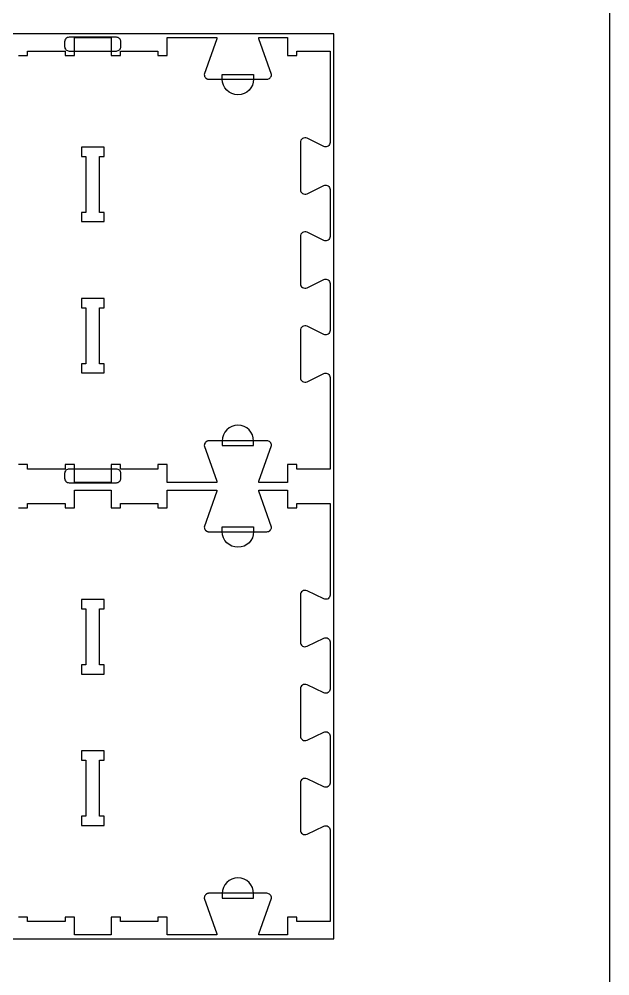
# Model space of a CAD drawing. Extents: x 0 to 4485, y 0 to 10771.
# Drawn here: x 2388 to 3183, y 5619 to 6909 of the extents above; entities that cross this region are included whole.
import ezdxf

# ---------------------------------------------------------------- set-up
doc = ezdxf.new("R2010")
doc.units = 0
for name, color, linetype in [('0_SHEET_SPRUCEPLY_2440X122', 1, 'CONTINUOUS'), ('3_ANYTOOL_CUTTHROUGH_INSID', 4, 'CONTINUOUS'), ('4_ANYTOOL_CUTTHROUGH_OUTSI', 5, 'CONTINUOUS'), ('5_ANYTOOL_HALF_MILL_9MM_IN', 3, 'CONTINUOUS'), ('DONOTCUT', 7, 'CONTINUOUS')]:
    doc.layers.add(name, color=color, linetype=linetype)

msp = doc.modelspace()

# ---------------------------------------------------------------- linework, layer by layer
at = {"layer": '0_SHEET_SPRUCEPLY_2440X122'}
msp.add_lwpolyline([(371.7, 6889.4), (371.7, 5669.4), (2811.7, 5669.4), (2811.7, 6889.4)], close=True, dxfattribs=at)
at = {"layer": '3_ANYTOOL_CUTTHROUGH_INSID', "color": 4}
for points in [[(2471.5, 6736.4), (2471.5, 6724.2), (2477.5, 6724.2), (2477.5, 6648.7), (2471.5, 6648.7), (2471.5, 6636.2), (2502, 6636.2), (2502, 6648.7), (2496, 6648.7), (2496, 6724.2), (2502, 6724.2), (2502, 6736.7), (2471.5, 6736.7)], [(2502, 6432.4), (2502, 6444.7), (2496, 6444.7), (2496, 6520.2), (2502, 6520.2), (2502, 6532.7), (2471.5, 6532.7), (2471.5, 6520.2), (2477.5, 6520.2), (2477.5, 6444.7), (2471.5, 6444.7), (2471.5, 6432.2), (2502, 6432.2)], [(2501.7, 6126.7), (2471.5, 6126.7), (2471.5, 6114.2), (2477.5, 6114.2), (2477.5, 6038.7), (2471.5, 6038.7), (2471.5, 6026.2), (2502, 6026.2), (2502, 6038.7), (2496, 6038.7), (2496, 6114.2), (2502, 6114.2), (2502, 6126.7)], [(2471.7, 5822.2), (2502, 5822.2), (2502, 5834.7), (2496, 5834.7), (2496, 5910.2), (2502, 5910.2), (2502, 5922.7), (2471.5, 5922.7), (2471.5, 5910.2), (2477.5, 5910.2), (2477.5, 5834.7), (2471.5, 5834.7), (2471.5, 5822.2)]]:
    msp.add_lwpolyline(points, close=True, dxfattribs=at)
at = {"layer": '4_ANYTOOL_CUTTHROUGH_OUTSI', "color": 5}
for points in [[(2386.5, 6860.2), (2399, 6860.2), (2399, 6866.2), (2449.5, 6866.2), (2449.5, 6860.2), (2462, 6860.2), (2462, 6884.2), (2511.5, 6884.2), (2511.5, 6860.2), (2524, 6860.2), (2524, 6866.2), (2574.5, 6866.2), (2574.5, 6860.2), (2587, 6860.2), (2587, 6884.2), (2636.7, 6884.2), (2654.1, 6884.2), (2654.1, 6884.2, -0.061486), (2653.9, 6882.8), (2637, 6834.5), (2637, 6834.5), (2637, 6834.4), (2637, 6834.4, 0.198912), (2638.8, 6830), (2638.9, 6829.9), (2639, 6829.8), (2639.2, 6829.7), (2639.3, 6829.6), (2639.4, 6829.5), (2639.5, 6829.4), (2639.6, 6829.3), (2639.8, 6829.2), (2639.9, 6829.1), (2640, 6829.1), (2640.2, 6829), (2640.3, 6828.9), (2640.4, 6828.8), (2640.6, 6828.8), (2640.7, 6828.7), (2640.9, 6828.6), (2641, 6828.6), (2641.1, 6828.5), (2641.3, 6828.5), (2641.4, 6828.4), (2641.6, 6828.4), (2641.7, 6828.4), (2641.9, 6828.3), (2642, 6828.3), (2642.2, 6828.3), (2642.3, 6828.2), (2642.5, 6828.2), (2642.6, 6828.2), (2642.8, 6828.2), (2642.9, 6828.2), (2643.1, 6828.2), (2643.2, 6828.2), (2721.2, 6828.2, 0.414214), (2727.5, 6834.4), (2727.5, 6834.5), (2727.5, 6834.5), (2710.6, 6882.8), (2710.6, 6882.8, -0.061485), (2710.4, 6884.2), (2749, 6884.2), (2749, 6860.2), (2761.5, 6860.2), (2761.5, 6866.2), (2806.5, 6866.2), (2806.5, 6742.8), (2806.5, 6742.8, -0.551268), (2798.2, 6737.6), (2775.4, 6748.5, 0.551268), (2766.5, 6742.8), (2766.5, 6679.4, 0.551268), (2775.4, 6673.8), (2798.2, 6684.7, -0.551268), (2806.5, 6679.5), (2806.5, 6616.1, -0.551268), (2798.2, 6610.9), (2775.4, 6621.8, 0.257375), (2769.4, 6621.4, 0.257375), (2766.5, 6616.1), (2766.5, 6552.7, 0.257375), (2769.4, 6547.4, 0.257375), (2775.4, 6547.1), (2798.2, 6558, -0.551268), (2806.5, 6552.8), (2806.5, 6489.4, -0.551268), (2798.2, 6484.2), (2775.4, 6495.1, 0.257375), (2769.4, 6494.7, 0.257375), (2766.5, 6489.4), (2766.5, 6426, 0.551268), (2775.4, 6420.4), (2798.2, 6431.3, -0.551268), (2806.5, 6426.1), (2806.5, 6302.7), (2761.5, 6302.7), (2761.5, 6308.7), (2749, 6308.7), (2749, 6284.7), (2710.4, 6284.7), (2710.4, 6284.7, -0.061485), (2710.6, 6286.1), (2727.5, 6334.3), (2727.5, 6334.4), (2727.5, 6334.4), (2727.5, 6334.4, 0.414214), (2721.2, 6340.7), (2643.2, 6340.7), (2643.1, 6340.7), (2642.9, 6340.7), (2642.8, 6340.7), (2642.6, 6340.6), (2642.5, 6340.6), (2642.3, 6340.6), (2642.2, 6340.6), (2642, 6340.6), (2641.9, 6340.5), (2641.7, 6340.5), (2641.6, 6340.4), (2641.4, 6340.4), (2641.3, 6340.4), (2641.1, 6340.3), (2641, 6340.3), (2640.9, 6340.2), (2640.7, 6340.1), (2640.6, 6340.1), (2640.4, 6340), (2640.3, 6339.9), (2640.2, 6339.9), (2640, 6339.8), (2639.9, 6339.7), (2639.8, 6339.6), (2639.6, 6339.5), (2639.5, 6339.4), (2639.4, 6339.3), (2639.3, 6339.2), (2639.2, 6339.1), (2639, 6339), (2638.9, 6338.9), (2638.8, 6338.8, 0.198912), (2637, 6334.4), (2637, 6334.4), (2637, 6334.3), (2653.9, 6286.1), (2653.9, 6286.1, -0.061485), (2654.1, 6284.7), (2636.7, 6284.7), (2587, 6284.7), (2587, 6308.7), (2574.5, 6308.7), (2574.5, 6302.7), (2524, 6302.7), (2524, 6308.7), (2511.5, 6308.7), (2511.5, 6284.7), (2462, 6284.7), (2462, 6308.7), (2449.5, 6308.7), (2449.5, 6302.7), (2399, 6302.7), (2399, 6308.7), (2386.5, 6308.7)], [(2386.5, 6250.2), (2399, 6250.2), (2399, 6256.2), (2449.5, 6256.2), (2449.5, 6250.2), (2462, 6250.2), (2462, 6274.2), (2511.5, 6274.2), (2511.5, 6250.2), (2524, 6250.2), (2524, 6256.2), (2574.5, 6256.2), (2574.5, 6250.2), (2587, 6250.2), (2587, 6274.2), (2636.7, 6274.2), (2654.1, 6274.2), (2654.1, 6274.2, -0.061485), (2653.9, 6272.8), (2637, 6224.5), (2637, 6224.5), (2637, 6224.4), (2637, 6224.4, 0.198912), (2638.8, 6220), (2638.9, 6219.9), (2639, 6219.8), (2639.2, 6219.7), (2639.3, 6219.6), (2639.4, 6219.5), (2639.5, 6219.4), (2639.6, 6219.3), (2639.8, 6219.2), (2639.9, 6219.1), (2640, 6219.1), (2640.2, 6219), (2640.3, 6218.9), (2640.4, 6218.8), (2640.6, 6218.8), (2640.7, 6218.7), (2640.9, 6218.6), (2641, 6218.6), (2641.1, 6218.5), (2641.3, 6218.5), (2641.4, 6218.4), (2641.6, 6218.4), (2641.7, 6218.4), (2641.9, 6218.3), (2642, 6218.3), (2642.2, 6218.3), (2642.3, 6218.2), (2642.5, 6218.2), (2642.6, 6218.2), (2642.8, 6218.2), (2642.9, 6218.2), (2643.1, 6218.2), (2643.2, 6218.2), (2721.2, 6218.2, 0.414214), (2727.5, 6224.4), (2727.5, 6224.5), (2727.5, 6224.5), (2710.6, 6272.8), (2710.6, 6272.8, -0.061485), (2710.4, 6274.2), (2749, 6274.2), (2749, 6250.2), (2761.5, 6250.2), (2761.5, 6256.2), (2806.5, 6256.2), (2806.5, 6132.8), (2806.5, 6132.8, -0.257375), (2803.8, 6127.9, -0.257375), (2798.2, 6127.6), (2775.4, 6138.5, 0.551268), (2766.5, 6132.8), (2766.5, 6069.4, 0.257375), (2769.4, 6064.1, 0.257375), (2775.4, 6063.8), (2798.2, 6074.7, -0.257375), (2803.8, 6074.3, -0.257375), (2806.5, 6069.5), (2806.5, 6006.1, -0.551268), (2798.2, 6000.9), (2775.4, 6011.8, 0.257375), (2769.4, 6011.4, 0.257375), (2766.5, 6006.1), (2766.5, 5942.7, 0.551268), (2775.4, 5937.1), (2798.2, 5948, -0.551268), (2806.5, 5942.8), (2806.5, 5879.4, -0.257375), (2803.8, 5874.5, -0.257375), (2798.2, 5874.2), (2775.4, 5885.1, 0.551268), (2766.5, 5879.4), (2766.5, 5816, 0.257375), (2769.4, 5810.7, 0.257375), (2775.4, 5810.4), (2798.2, 5821.3, -0.551268), (2806.5, 5816.1), (2806.5, 5692.7), (2761.5, 5692.7), (2761.5, 5698.7), (2749, 5698.7), (2749, 5674.7), (2710.4, 5674.7), (2710.4, 5674.7, -0.061485), (2710.6, 5676.1), (2727.5, 5724.3), (2727.5, 5724.4), (2727.5, 5724.4), (2727.5, 5724.4, 0.414214), (2721.2, 5730.7), (2643.2, 5730.7), (2643.1, 5730.7), (2642.9, 5730.7), (2642.8, 5730.7), (2642.6, 5730.6), (2642.5, 5730.6), (2642.3, 5730.6), (2642.2, 5730.6), (2642, 5730.6), (2641.9, 5730.5), (2641.7, 5730.5), (2641.6, 5730.4), (2641.4, 5730.4), (2641.3, 5730.4), (2641.1, 5730.3), (2641, 5730.3), (2640.9, 5730.2), (2640.7, 5730.1), (2640.6, 5730.1), (2640.4, 5730), (2640.3, 5729.9), (2640.2, 5729.9), (2640, 5729.8), (2639.9, 5729.7), (2639.8, 5729.6), (2639.6, 5729.5), (2639.5, 5729.4), (2639.4, 5729.3), (2639.3, 5729.2), (2639.2, 5729.2), (2639, 5729), (2638.9, 5728.9), (2638.8, 5728.8, 0.198912), (2637, 5724.4), (2637, 5724.4), (2637, 5724.3), (2653.9, 5676.1), (2653.9, 5676.1, -0.061486), (2654.1, 5674.7), (2636.7, 5674.7), (2587, 5674.7), (2587, 5698.7), (2574.5, 5698.7), (2574.5, 5692.7), (2524, 5692.7), (2524, 5698.7), (2511.5, 5698.7), (2511.5, 5674.7), (2462, 5674.7), (2462, 5698.7), (2449.5, 5698.7), (2449.5, 5692.7), (2399, 5692.7), (2399, 5698.7), (2386.5, 5698.7)]]:
    msp.add_lwpolyline(points, format="xyb", dxfattribs=at)
at = {"layer": '5_ANYTOOL_HALF_MILL_9MM_IN'}
for points in [[(2454.8, 6884.7, 0.414214), (2448.8, 6878.7), (2448.8, 6872.2, 0.414214), (2454.8, 6866.2), (2518.6, 6866.2, 0.414214), (2524.6, 6872.2), (2524.6, 6878.7, 0.414214), (2518.6, 6884.7)], [(2703.5, 6828.4, -1), (2661, 6828.4), (2661, 6828.7), (2661, 6834.7), (2703.5, 6834.7), (2703.5, 6828.7), (2703.5, 6828.4)], [(2703.5, 6340.4, 1), (2661, 6340.4), (2661, 6340.2), (2661, 6334.2), (2703.5, 6334.2), (2703.5, 6340.2), (2703.5, 6340.4)], [(2454.8, 6302.7, 0.414214), (2448.8, 6296.7), (2448.8, 6290.2, 0.414214), (2454.8, 6284.2), (2518.6, 6284.2, 0.414214), (2524.6, 6290.2), (2524.6, 6296.7, 0.414214), (2518.6, 6302.7)], [(2703.5, 6218.4, -1), (2661, 6218.4), (2661, 6218.7), (2661, 6224.7), (2703.5, 6224.7), (2703.5, 6218.7), (2703.5, 6218.4)], [(2703.5, 5730.4, 1), (2661, 5730.4), (2661, 5730.2), (2661, 5724.2), (2703.5, 5724.2), (2703.5, 5730.2), (2703.5, 5730.4)]]:
    msp.add_lwpolyline(points, format="xyb", close=True, dxfattribs=at)
at = {"layer": 'DONOTCUT'}
msp.add_lwpolyline([(0, 0), (3183.4, 0), (3183.4, 7593.4), (0, 7593.4)], close=True, dxfattribs=at)

doc.saveas('drawing.dxf')
